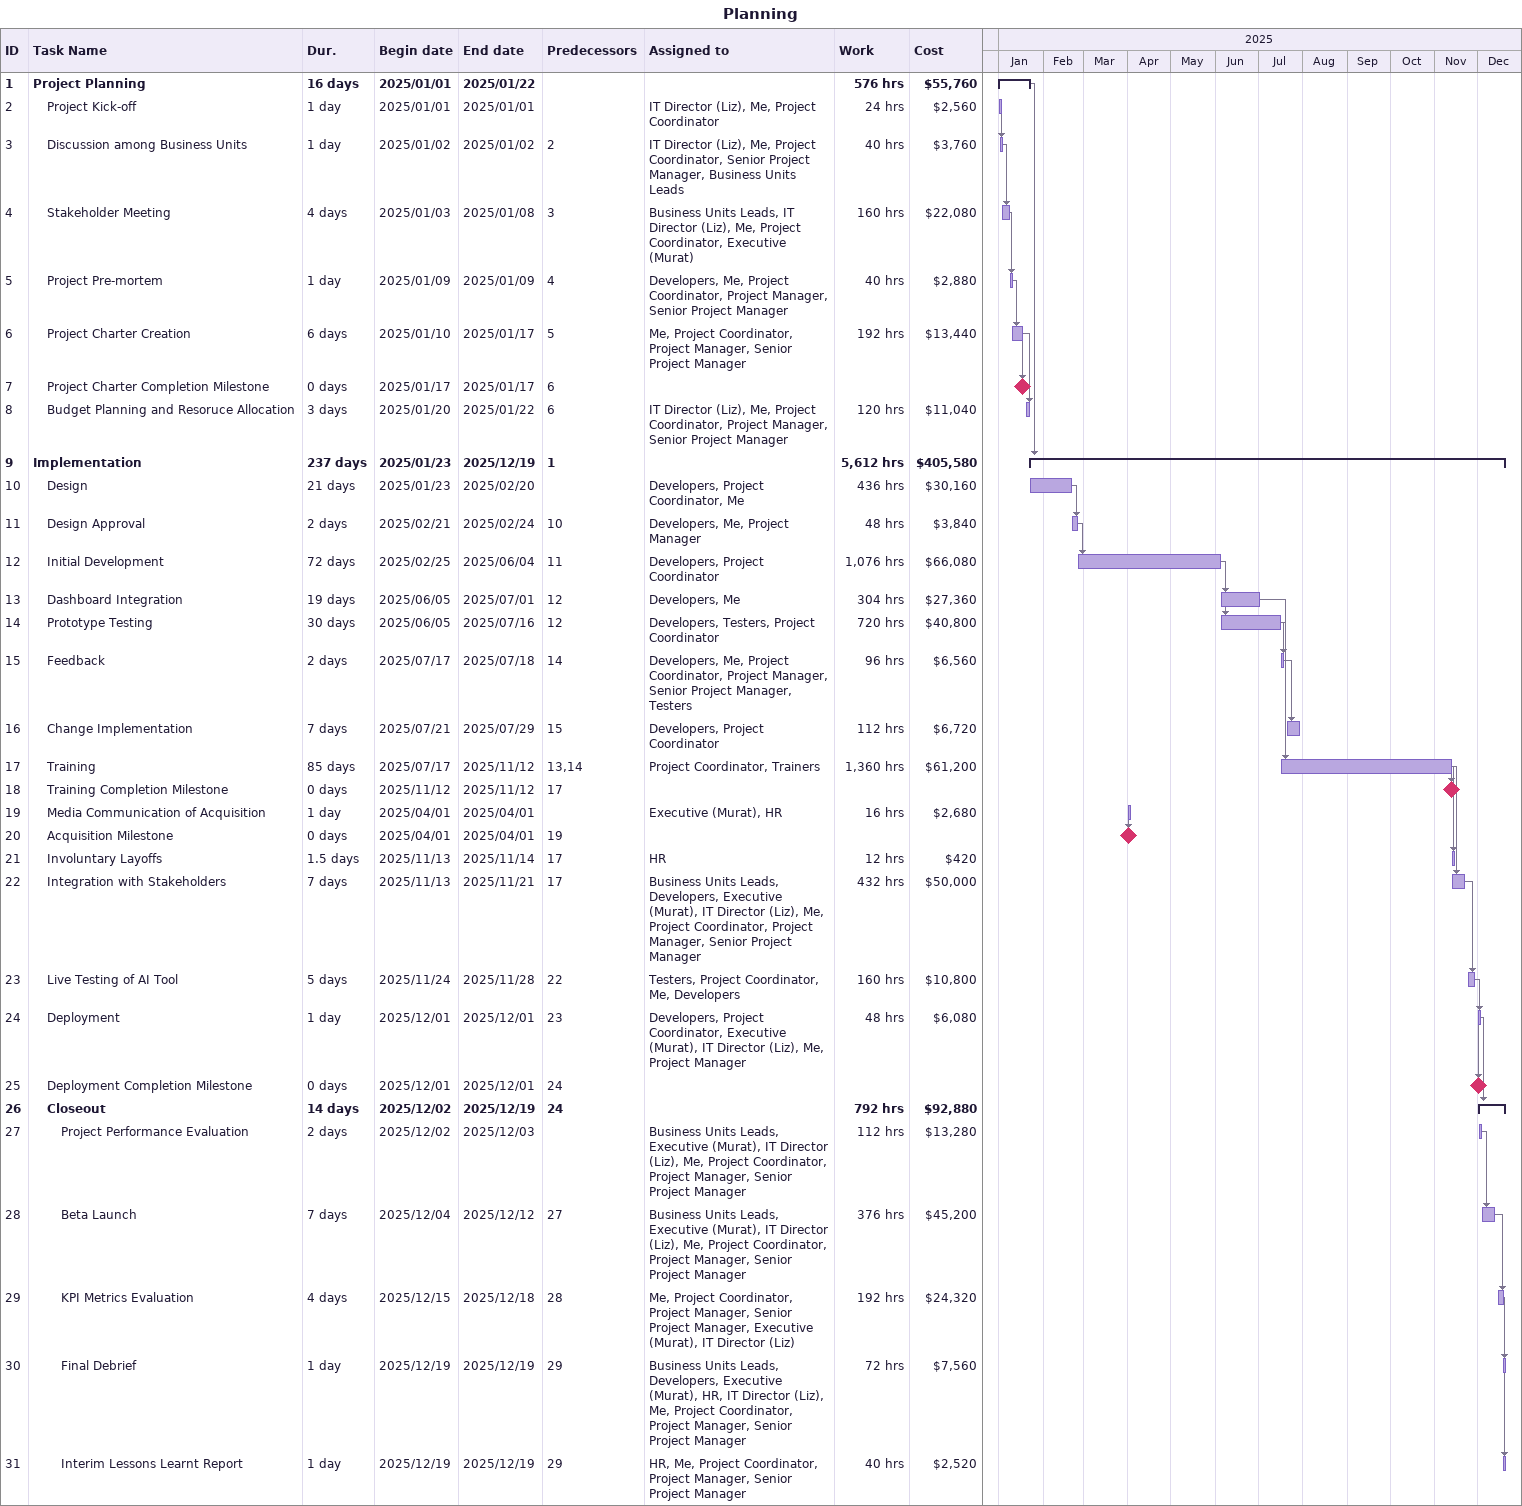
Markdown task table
Planning

| ID | Level | Task | Duration | Start | Finish | Predecessors | Resources | Work (h) | Cost ($) |
|---|---|---|---|---|---|---|---|---|---|
| 1 | 1 | **Project Planning** | 16d | 2025-01-01 | 2025-01-22 |  |  | 576 | 55760 |
| 2 | 2 | Project Kick-off | 1d | 2025-01-01 | 2025-01-01 |  | IT Director (Liz), Me, Project Coordinator | 24 | 2560 |
| 3 | 2 | Discussion among Business Units | 1d | 2025-01-02 | 2025-01-02 | 2 | IT Director (Liz), Me, Project Coordinator, Senior Project Manager, Business Units Leads | 40 | 3760 |
| 4 | 2 | Stakeholder Meeting | 4d | 2025-01-03 | 2025-01-08 | 3 | Business Units Leads, IT Director (Liz), Me, Project Coordinator, Executive (Murat) | 160 | 22080 |
| 5 | 2 | Project Pre-mortem | 1d | 2025-01-09 | 2025-01-09 | 4 | Developers, Me, Project Coordinator, Project Manager, Senior Project Manager | 40 | 2880 |
| 6 | 2 | Project Charter Creation | 6d | 2025-01-10 | 2025-01-17 | 5 | Me, Project Coordinator, Project Manager, Senior Project Manager | 192 | 13440 |
| 7 | 2 | Project Charter Completion Milestone | 0d | 2025-01-17 | 2025-01-17 | 6 |  |  |  |
| 8 | 2 | Budget Planning and Resoruce Allocation | 3d | 2025-01-20 | 2025-01-22 | 6 | IT Director (Liz), Me, Project Coordinator, Project Manager, Senior Project Manager | 120 | 11040 |
| 9 | 1 | **Implementation** | 237d | 2025-01-23 | 2025-12-19 | 1 |  | 5612 | 405580 |
| 10 | 2 | Design | 21d | 2025-01-23 | 2025-02-20 |  | Developers, Project Coordinator, Me | 436 | 30160 |
| 11 | 2 | Design Approval | 2d | 2025-02-21 | 2025-02-24 | 10 | Developers, Me, Project Manager | 48 | 3840 |
| 12 | 2 | Initial Development | 72d | 2025-02-25 | 2025-06-04 | 11 | Developers, Project Coordinator | 1076 | 66080 |
| 13 | 2 | Dashboard Integration | 19d | 2025-06-05 | 2025-07-01 | 12 | Developers, Me | 304 | 27360 |
| 14 | 2 | Prototype Testing | 30d | 2025-06-05 | 2025-07-16 | 12 | Developers, Testers, Project Coordinator | 720 | 40800 |
| 15 | 2 | Feedback | 2d | 2025-07-17 | 2025-07-18 | 14 | Developers, Me, Project Coordinator, Project Manager, Senior Project Manager, Testers | 96 | 6560 |
| 16 | 2 | Change Implementation | 7d | 2025-07-21 | 2025-07-29 | 15 | Developers, Project Coordinator | 112 | 6720 |
| 17 | 2 | Training | 85d | 2025-07-17 | 2025-11-12 | 13, 14 | Project Coordinator, Trainers | 1360 | 61200 |
| 18 | 2 | Training Completion Milestone | 0d | 2025-11-12 | 2025-11-12 | 17 |  |  |  |
| 19 | 2 | Media Communication of Acquisition | 1d | 2025-04-01 | 2025-04-01 |  | Executive (Murat), HR | 16 | 2680 |
| 20 | 2 | Acquisition Milestone | 0d | 2025-04-01 | 2025-04-01 | 19 |  |  |  |
| 21 | 2 | Involuntary Layoffs | 1.5d | 2025-11-13 | 2025-11-14 | 17 | HR | 12 | 420 |
| 22 | 2 | Integration with Stakeholders | 7d | 2025-11-13 | 2025-11-21 | 17 | Business Units Leads, Developers, Executive (Murat), IT Director (Liz), Me, Project Coordinator, Project Manager, Senior Project Manager | 432 | 50000 |
| 23 | 2 | Live Testing of AI Tool | 5d | 2025-11-24 | 2025-11-28 | 22 | Testers, Project Coordinator, Me, Developers | 160 | 10800 |
| 24 | 2 | Deployment | 1d | 2025-12-01 | 2025-12-01 | 23 | Developers, Project Coordinator, Executive (Murat), IT Director (Liz), Me, Project Manager | 48 | 6080 |
| 25 | 2 | Deployment Completion Milestone | 0d | 2025-12-01 | 2025-12-01 | 24 |  |  |  |
| 26 | 2 | **Closeout** | 14d | 2025-12-02 | 2025-12-19 | 24 |  | 792 | 92880 |
| 27 | 3 | Project Performance Evaluation | 2d | 2025-12-02 | 2025-12-03 |  | Business Units Leads, Executive (Murat), IT Director (Liz), Me, Project Coordinator, Project Manager, Senior Project Manager | 112 | 13280 |
| 28 | 3 | Beta Launch | 7d | 2025-12-04 | 2025-12-12 | 27 | Business Units Leads, Executive (Murat), IT Director (Liz), Me, Project Coordinator, Project Manager, Senior Project Manager | 376 | 45200 |
| 29 | 3 | KPI Metrics Evaluation | 4d | 2025-12-15 | 2025-12-18 | 28 | Me, Project Coordinator, Project Manager, Senior Project Manager, Executive (Murat), IT Director (Liz) | 192 | 24320 |
| 30 | 3 | Final Debrief | 1d | 2025-12-19 | 2025-12-19 | 29 | Business Units Leads, Developers, Executive (Murat), HR, IT Director (Liz), Me, Project Coordinator, Project Manager, Senior Project Manager | 72 | 7560 |
| 31 | 3 | Interim Lessons Learnt Report | 1d | 2025-12-19 | 2025-12-19 | 29 | HR, Me, Project Coordinator, Project Manager, Senior Project Manager | 40 | 2520 |
